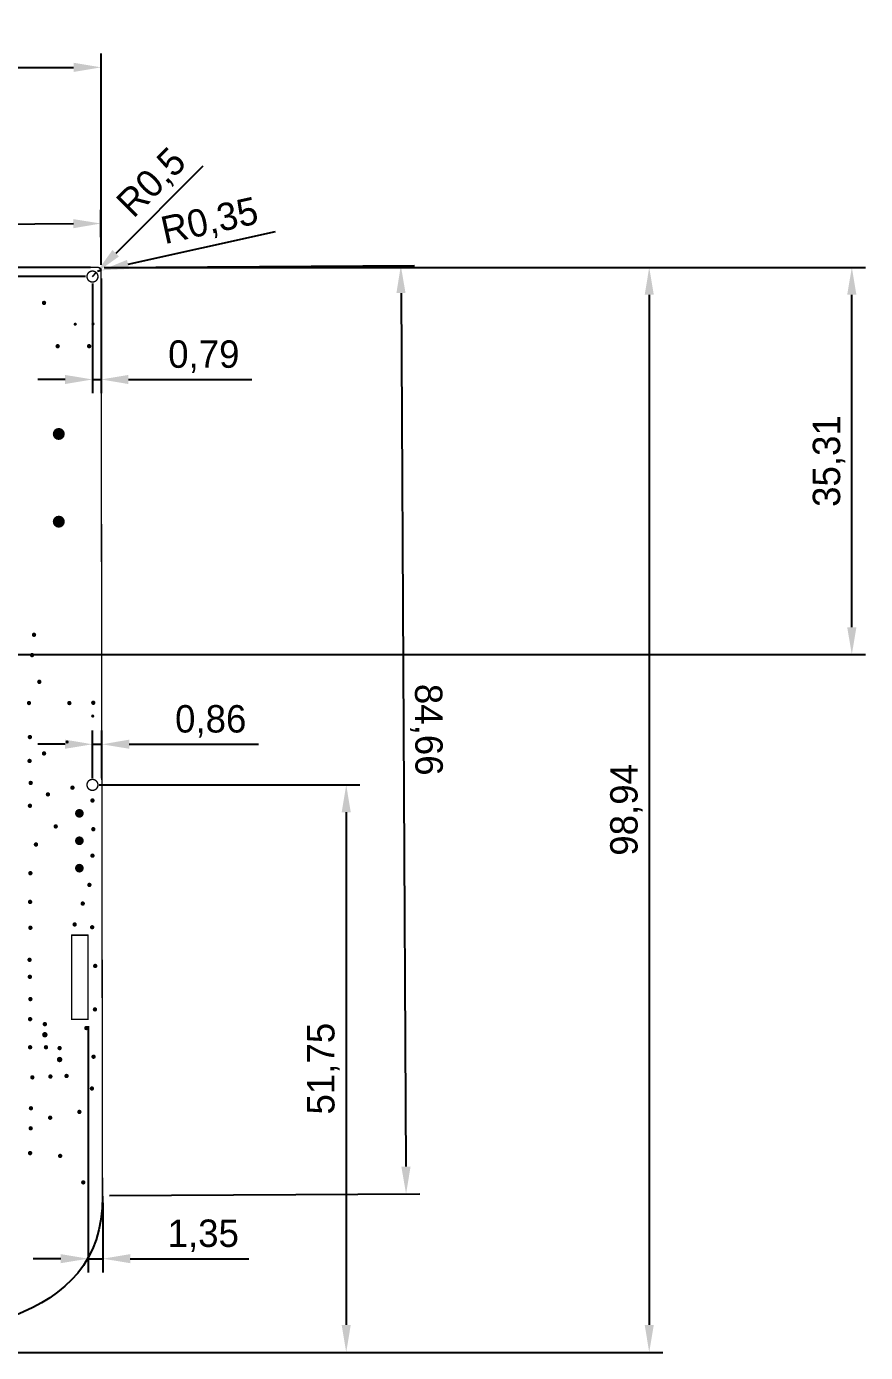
# Model space of a CAD drawing. Header units: millimetres. Extents: x -107 to 68, y 12 to 132.
# Drawn here: x -8.7 to 67.9, y 11.5 to 132.5 of the extents above; entities that cross this region are included whole.
import ezdxf

# ---------------------------------------------------------------- set-up
doc = ezdxf.new("R2010")
doc.units = ezdxf.units.MM
for name, color, linetype in [('KeepOutLayer', 6, 'Continuous'), ('PadHoleLayer', 156, 'Continuous'), ('ViaHoleLayer', 16, 'Continuous')]:
    doc.layers.add(name, color=color, linetype=linetype)
doc.dimstyles.new('ISO-25', dxfattribs={"dimtxt": 2.5, "dimasz": 2.5, "dimexe": 1.25, "dimexo": 0.625, "dimtad": 1, "dimtxsty": 'Standard', "dimcen": 2.5, "dimclrd": 3, "dimclre": 3, "dimclrt": 3, "dimadec": 0, "dimazin": 0, "dimtfac": 1, "dimtmove": 0, "dimatfit": 3, "dimfxl": 1, "dimarcsym": 0})

# ---------------------------------------------------------------- blocks, each defined once
blk = doc.blocks.new('SK3_3_B_11')
at = {"layer": 'PadHoleLayer'}
h = blk.add_hatch(color=156, dxfattribs=at)
edge = h.paths.add_edge_path()
edge.add_arc((-2.5, 0), 0.4, 0, 360)
h = blk.add_hatch(color=156, dxfattribs=at)
edge = h.paths.add_edge_path()
edge.add_arc((0, 0), 0.4, 0, 360)
h = blk.add_hatch(color=156, dxfattribs=at)
edge = h.paths.add_edge_path()
edge.add_arc((2.5, 0), 0.4, 0, 360)
blk = doc.blocks.new('TF_CKT01_009D_B_51')
at = {"layer": 'PadHoleLayer'}
h = blk.add_hatch(color=156, dxfattribs=at)
edge = h.paths.add_edge_path()
edge.add_arc((-4, -3.3), 0.55, 0, 360)
h = blk.add_hatch(color=156, dxfattribs=at)
edge = h.paths.add_edge_path()
edge.add_arc((4, -3.3), 0.55, 0, 360)
blk = doc.blocks.new('*D181')
at = {"color": 3, "lineweight": -2}
for p, q in [((-68.97, 110.28), (-69, 115.28)), ((-1.91, 110.73), (-1.94, 115.74)), ((-66.49, 114.05), (-4.43, 114.48))]:
    blk.add_line(p, q, dxfattribs=at)
at = {"color": 3}
for points in [[(-4.44, 114.89), (-4.43, 114.06), (-1.93, 114.49)], [(-66.5, 114.47), (-66.49, 113.63), (-68.99, 114.03)]]:
    blk.add_solid(points, dxfattribs=at)
at = {"layer": 'Defpoints', "color": 0}
for p in [(-1.93, 114.49), (-1.91, 110.11), (-68.96, 109.65)]:
    blk.add_point(p, dxfattribs=at)
at = {"color": 3, "insert": (-35.48, 116.35), "char_height": 2.5, "attachment_point": 5, "rotation": 0.3917}
blk.add_mtext('67,06', dxfattribs=at)
blk = doc.blocks.new('*D182')
at = {"color": 3, "lineweight": -2}
for p, q in [((-1.63, 110.49), (49.37, 110.49)), ((48.12, 107.99), (48.12, 14.05)), ((-34.79, 11.55), (49.37, 11.55))]:
    blk.add_line(p, q, dxfattribs=at)
at = {"color": 3}
for points in [[(47.71, 107.99), (48.54, 107.99), (48.12, 110.49)], [(47.71, 14.05), (48.54, 14.05), (48.12, 11.55)]]:
    blk.add_solid(points, dxfattribs=at)
at = {"layer": 'Defpoints', "color": 0}
for p in [(-2.26, 110.49), (-35.42, 11.55), (48.12, 11.55)]:
    blk.add_point(p, dxfattribs=at)
at = {"color": 3, "insert": (46.04, 61.02), "char_height": 2.5, "attachment_point": 5, "rotation": 90}
blk.add_mtext('98,94', dxfattribs=at)
blk = doc.blocks.new('*D183')
at = {"color": 3, "lineweight": -2}
for p, q in [((7.38, 119.73), (-0.57, 111.77)), ((-2.69, 109.65), (-2.34, 110.01))]:
    blk.add_line(p, q, dxfattribs=at)
at = {"color": 3}
blk.add_solid([(-0.87, 112.07), (-0.28, 111.48), (-2.34, 110.01)], dxfattribs=at)
at = {"layer": 'Defpoints', "color": 0}
for p in [(-2.69, 109.65), (-2.34, 110.01)]:
    blk.add_point(p, dxfattribs=at)
at = {"color": 3, "insert": (2.81, 118.11), "char_height": 2.5, "attachment_point": 5, "rotation": 45.0259}
blk.add_mtext('R0,5', dxfattribs=at)
blk = doc.blocks.new('*D184')
at = {"color": 3, "lineweight": -2}
for p, q in [((13.98, 113.74), (0.55, 110.76)), ((-2.23, 110.14), (-1.89, 110.22))]:
    blk.add_line(p, q, dxfattribs=at)
blk.add_arc((-2.23, 110.14), 0.347, 12.5309, 45.0001, dxfattribs=at)
at = {"color": 3}
blk.add_solid([(0.46, 111.17), (0.64, 110.35), (-1.89, 110.22)], dxfattribs=at)
at = {"layer": 'Defpoints', "color": 0}
for p in [(-2.23, 110.14), (-1.89, 110.22)]:
    blk.add_point(p, dxfattribs=at)
at = {"color": 3, "insert": (8.03, 114.56), "char_height": 2.5, "attachment_point": 5, "rotation": 12.5309}
blk.add_mtext('R0,35', dxfattribs=at)
blk = doc.blocks.new('*D185')
at = {"color": 3, "lineweight": -2}
for p, q in [((-2.69, 109.03), (-2.69, 99.02)), ((-1.91, 109.48), (-1.91, 99.02)), ((-5.19, 100.27), (-7.69, 100.27)), ((-2.69, 100.27), (-1.91, 100.27)), ((0.59, 100.27), (11.85, 100.27))]:
    blk.add_line(p, q, dxfattribs=at)
at = {"color": 3}
for points in [[(-5.19, 100.68), (-5.19, 99.85), (-2.69, 100.27)], [(0.59, 100.68), (0.59, 99.85), (-1.91, 100.27)]]:
    blk.add_solid(points, dxfattribs=at)
at = {"layer": 'Defpoints', "color": 0}
for p in [(-1.91, 110.11), (-2.69, 109.65), (-1.91, 100.27)]:
    blk.add_point(p, dxfattribs=at)
at = {"color": 3, "insert": (7.47, 102.35), "char_height": 2.5, "attachment_point": 5}
blk.add_mtext('0,79', dxfattribs=at)
blk = doc.blocks.new('*D186')
at = {"color": 3, "lineweight": -2}
for p, q in [((-11.7, 112.99), (-11.7, 124.24)), ((-2.88, 110.49), (-12.95, 110.49)), ((-11.7, 109.65), (-11.7, 110.49)), ((-3.32, 109.65), (-12.95, 109.65)), ((-11.7, 107.15), (-11.7, 104.65))]:
    blk.add_line(p, q, dxfattribs=at)
at = {"color": 3}
for points in [[(-12.12, 112.99), (-11.29, 112.99), (-11.7, 110.49)], [(-12.12, 107.15), (-11.29, 107.15), (-11.7, 109.65)]]:
    blk.add_solid(points, dxfattribs=at)
at = {"layer": 'Defpoints', "color": 0}
for p in [(-11.7, 110.49), (-2.26, 110.49), (-2.69, 109.65)]:
    blk.add_point(p, dxfattribs=at)
at = {"color": 3, "insert": (-13.79, 119.86), "char_height": 2.5, "attachment_point": 5, "rotation": 90}
blk.add_mtext('0,84', dxfattribs=at)
blk = doc.blocks.new('*D188')
at = {"color": 3, "lineweight": -2}
for p, q in [((-1.63, 110.49), (26.7, 110.65)), ((25.47, 108.15), (25.92, 28.49)), ((-1.15, 25.84), (27.18, 26))]:
    blk.add_line(p, q, dxfattribs=at)
at = {"color": 3}
for points in [[(25.88, 108.15), (25.05, 108.15), (25.45, 110.65)], [(26.34, 28.49), (25.5, 28.49), (25.93, 25.99)]]:
    blk.add_solid(points, dxfattribs=at)
at = {"layer": 'Defpoints', "color": 0}
for p in [(-2.26, 110.49), (-1.78, 25.83), (25.93, 25.99)]:
    blk.add_point(p, dxfattribs=at)
at = {"color": 3, "insert": (27.78, 68.33), "char_height": 2.5, "attachment_point": 5, "rotation": 270.3261}
blk.add_mtext('84,66', dxfattribs=at)
blk = doc.blocks.new('*D189')
at = {"color": 3, "lineweight": -2}
for p, q in [((-2.69, 63.92), (-2.69, 68.25)), ((-1.83, 63.92), (-1.83, 68.25)), ((-5.19, 67), (-7.69, 67)), ((-2.69, 67), (-1.83, 67)), ((0.67, 67), (12.47, 67))]:
    blk.add_line(p, q, dxfattribs=at)
at = {"color": 3}
for points in [[(-5.19, 67.42), (-5.19, 66.59), (-2.69, 67)], [(0.67, 67.42), (0.67, 66.59), (-1.83, 67)]]:
    blk.add_solid(points, dxfattribs=at)
at = {"layer": 'Defpoints', "color": 0}
for p in [(-1.83, 67), (-2.69, 63.3), (-1.83, 63.3)]:
    blk.add_point(p, dxfattribs=at)
at = {"color": 3, "insert": (8.1, 69.09), "char_height": 2.5, "attachment_point": 5}
blk.add_mtext('0,86', dxfattribs=at)
blk = doc.blocks.new('*D190')
at = {"color": 3, "lineweight": -2}
for p, q in [((-2.07, 63.3), (21.72, 63.3)), ((20.47, 60.8), (20.47, 14.05)), ((-34.79, 11.55), (21.72, 11.55))]:
    blk.add_line(p, q, dxfattribs=at)
at = {"color": 3}
for points in [[(20.05, 60.8), (20.88, 60.8), (20.47, 63.3)], [(20.05, 14.05), (20.88, 14.05), (20.47, 11.55)]]:
    blk.add_solid(points, dxfattribs=at)
at = {"layer": 'Defpoints', "color": 0}
for p in [(-2.69, 63.3), (-35.42, 11.55), (20.47, 11.55)]:
    blk.add_point(p, dxfattribs=at)
at = {"color": 3, "insert": (18.38, 37.42), "char_height": 2.5, "attachment_point": 5, "rotation": 90}
blk.add_mtext('51,75', dxfattribs=at)
blk = doc.blocks.new('*D193')
at = {"color": 3, "lineweight": -2}
for p, q in [((-3.09, 41.28), (-3.09, 18.84)), ((-1.74, 25.21), (-1.74, 18.84)), ((-5.59, 20.09), (-8.09, 20.09)), ((-3.09, 20.09), (-1.74, 20.09)), ((0.76, 20.09), (11.59, 20.09))]:
    blk.add_line(p, q, dxfattribs=at)
at = {"color": 3}
for points in [[(-5.59, 20.51), (-5.59, 19.68), (-3.09, 20.09)], [(0.76, 20.51), (0.76, 19.68), (-1.74, 20.09)]]:
    blk.add_solid(points, dxfattribs=at)
at = {"layer": 'Defpoints', "color": 0}
for p in [(-3.09, 41.91), (-1.74, 25.83), (-1.74, 20.09)]:
    blk.add_point(p, dxfattribs=at)
at = {"color": 3, "insert": (7.42, 22.18), "char_height": 2.5, "attachment_point": 5}
blk.add_mtext('1,35', dxfattribs=at)
blk = doc.blocks.new('*D215')
at = {"color": 3, "lineweight": -2}
for p, q in [((-1.6, 110.49), (67.86, 110.49)), ((66.61, 77.68), (66.61, 107.99)), ((-30.45, 75.18), (67.86, 75.18))]:
    blk.add_line(p, q, dxfattribs=at)
at = {"color": 3}
for points in [[(66.19, 107.99), (67.03, 107.99), (66.61, 110.49)], [(66.19, 77.68), (67.03, 77.68), (66.61, 75.18)]]:
    blk.add_solid(points, dxfattribs=at)
at = {"layer": 'Defpoints', "color": 0}
for p in [(-2.23, 110.49), (66.61, 110.49), (-31.07, 75.18)]:
    blk.add_point(p, dxfattribs=at)
at = {"color": 3, "insert": (64.53, 92.83), "char_height": 2.5, "attachment_point": 5, "rotation": 90}
blk.add_mtext('35,31', dxfattribs=at)
blk = doc.blocks.new('*D216')
at = {"color": 3, "lineweight": -2}
for p, q in [((-31.07, 75.8), (-31.07, 129.98)), ((-1.91, 110.73), (-1.91, 129.98)), ((-28.57, 128.73), (-4.41, 128.73))]:
    blk.add_line(p, q, dxfattribs=at)
at = {"color": 3}
for points in [[(-28.57, 129.15), (-28.57, 128.31), (-31.07, 128.73)], [(-4.41, 129.15), (-4.41, 128.31), (-1.91, 128.73)]]:
    blk.add_solid(points, dxfattribs=at)
at = {"layer": 'Defpoints', "color": 0}
for p in [(-1.91, 128.73), (-1.91, 110.11), (-31.07, 75.18)]:
    blk.add_point(p, dxfattribs=at)
at = {"color": 3, "insert": (-16.49, 130.81), "char_height": 2.5, "attachment_point": 5}
blk.add_mtext('29,17', dxfattribs=at)

msp = doc.modelspace()

# ---------------------------------------------------------------- hatches: boundary and pattern name
at = {"layer": 'ViaHoleLayer'}
h = msp.add_hatch(color=16, dxfattribs=at)
edge = h.paths.add_edge_path()
edge.add_arc((-7.113, 107.248), 0.2, 0, 360)
h = msp.add_hatch(color=16, dxfattribs=at)
edge = h.paths.add_edge_path()
edge.add_arc((-4.267, 105.308), 0.15, 0, 360)
h = msp.add_hatch(color=16, dxfattribs=at)
edge = h.paths.add_edge_path()
edge.add_arc((-2.642, 105.334), 0.15, 0, 360)
h = msp.add_hatch(color=16, dxfattribs=at)
edge = h.paths.add_edge_path()
edge.add_arc((-5.867, 103.302), 0.2, 0, 360)
h = msp.add_hatch(color=16, dxfattribs=at)
edge = h.paths.add_edge_path()
edge.add_arc((-2.997, 103.302), 0.2, 0, 360)
h = msp.add_hatch(color=16, dxfattribs=at)
edge = h.paths.add_edge_path()
edge.add_arc((-8.026, 76.987), 0.2, 0, 360)
h = msp.add_hatch(color=16, dxfattribs=at)
edge = h.paths.add_edge_path()
edge.add_arc((-8.204, 75.133), 0.2, 0, 360)
h = msp.add_hatch(color=16, dxfattribs=at)
edge = h.paths.add_edge_path()
edge.add_arc((-7.544, 72.695), 0.2, 0, 360)
h = msp.add_hatch(color=16, dxfattribs=at)
edge = h.paths.add_edge_path()
edge.add_arc((-8.484, 70.764), 0.2, 0, 360)
h = msp.add_hatch(color=16, dxfattribs=at)
edge = h.paths.add_edge_path()
edge.add_arc((-4.802, 70.761), 0.2, 0, 360)
h = msp.add_hatch(color=16, dxfattribs=at)
edge = h.paths.add_edge_path()
edge.add_arc((-2.617, 70.786), 0.2, 0, 360)
h = msp.add_hatch(color=16, dxfattribs=at)
edge = h.paths.add_edge_path()
edge.add_arc((-2.667, 69.571), 0.15, 0, 360)
h = msp.add_hatch(color=16, dxfattribs=at)
edge = h.paths.add_edge_path()
edge.add_arc((-8.401, 67.659), 0.2, 0, 360)
h = msp.add_hatch(color=16, dxfattribs=at)
edge = h.paths.add_edge_path()
edge.add_arc((-5.004, 67.208), 0.15, 0, 360)
h = msp.add_hatch(color=16, dxfattribs=at)
edge = h.paths.add_edge_path()
edge.add_arc((-8.433, 65.481), 0.2, 0, 360)
h = msp.add_hatch(color=16, dxfattribs=at)
edge = h.paths.add_edge_path()
edge.add_arc((-7.112, 66.167), 0.2, 0, 360)
h = msp.add_hatch(color=16, dxfattribs=at)
edge = h.paths.add_edge_path()
edge.add_arc((-8.331, 63.475), 0.2, 0, 360)
h = msp.add_hatch(color=16, dxfattribs=at)
edge = h.paths.add_edge_path()
edge.add_arc((-4.521, 63.043), 0.2, 0, 360)
h = msp.add_hatch(color=16, dxfattribs=at)
edge = h.paths.add_edge_path()
edge.add_arc((-6.756, 62.433), 0.2, 0, 360)
h = msp.add_hatch(color=16, dxfattribs=at)
edge = h.paths.add_edge_path()
edge.add_arc((-2.692, 61.874), 0.2, 0, 360)
h = msp.add_hatch(color=16, dxfattribs=at)
edge = h.paths.add_edge_path()
edge.add_arc((-8.401, 61.392), 0.2, 0, 360)
h = msp.add_hatch(color=16, dxfattribs=at)
edge = h.paths.add_edge_path()
edge.add_arc((-6.045, 59.512), 0.2, 0, 360)
h = msp.add_hatch(color=16, dxfattribs=at)
edge = h.paths.add_edge_path()
edge.add_arc((-2.616, 59.258), 0.2, 0, 360)
h = msp.add_hatch(color=16, dxfattribs=at)
edge = h.paths.add_edge_path()
edge.add_arc((-7.849, 57.861), 0.2, 0, 360)
h = msp.add_hatch(color=16, dxfattribs=at)
edge = h.paths.add_edge_path()
edge.add_arc((-2.692, 56.845), 0.2, 0, 360)
h = msp.add_hatch(color=16, dxfattribs=at)
edge = h.paths.add_edge_path()
edge.add_arc((-8.357, 55.245), 0.2, 0, 360)
h = msp.add_hatch(color=16, dxfattribs=at)
edge = h.paths.add_edge_path()
edge.add_arc((-2.972, 54.178), 0.2, 0, 360)
h = msp.add_hatch(color=16, dxfattribs=at)
edge = h.paths.add_edge_path()
edge.add_arc((-8.382, 52.629), 0.2, 0, 360)
h = msp.add_hatch(color=16, dxfattribs=at)
edge = h.paths.add_edge_path()
edge.add_arc((-3.581, 52.476), 0.2, 0, 360)
h = msp.add_hatch(color=16, dxfattribs=at)
edge = h.paths.add_edge_path()
edge.add_arc((-8.357, 50.267), 0.2, 0, 360)
h = msp.add_hatch(color=16, dxfattribs=at)
edge = h.paths.add_edge_path()
edge.add_arc((-4.318, 50.571), 0.2, 0, 360)
h = msp.add_hatch(color=16, dxfattribs=at)
edge = h.paths.add_edge_path()
edge.add_arc((-2.718, 50.317), 0.2, 0, 360)
h = msp.add_hatch(color=16, dxfattribs=at)
edge = h.paths.add_edge_path()
edge.add_arc((-8.433, 47.346), 0.2, 0, 360)
h = msp.add_hatch(color=16, dxfattribs=at)
edge = h.paths.add_edge_path()
edge.add_arc((-8.407, 45.796), 0.2, 0, 360)
h = msp.add_hatch(color=16, dxfattribs=at)
edge = h.paths.add_edge_path()
edge.add_arc((-2.438, 46.787), 0.2, 0, 360)
h = msp.add_hatch(color=16, dxfattribs=at)
edge = h.paths.add_edge_path()
edge.add_arc((-8.357, 43.764), 0.2, 0, 360)
h = msp.add_hatch(color=16, dxfattribs=at)
edge = h.paths.add_edge_path()
edge.add_arc((-2.464, 42.824), 0.2, 0, 360)
h = msp.add_hatch(color=16, dxfattribs=at)
edge = h.paths.add_edge_path()
edge.add_arc((-8.382, 41.935), 0.2, 0, 360)
h = msp.add_hatch(color=16, dxfattribs=at)
edge = h.paths.add_edge_path()
edge.add_arc((-7.036, 41.478), 0.2, 0, 360)
h = msp.add_hatch(color=16, dxfattribs=at)
edge = h.paths.add_edge_path()
edge.add_arc((-3.251, 41.123), 0.2, 0, 360)
h = msp.add_hatch(color=16, dxfattribs=at)
edge = h.paths.add_edge_path()
edge.add_arc((-7.036, 40.513), 0.25, 0, 360)
h = msp.add_hatch(color=16, dxfattribs=at)
edge = h.paths.add_edge_path()
edge.add_arc((-8.382, 39.37), 0.2, 0, 360)
h = msp.add_hatch(color=16, dxfattribs=at)
edge = h.paths.add_edge_path()
edge.add_arc((-6.934, 39.37), 0.2, 0, 360)
h = msp.add_hatch(color=16, dxfattribs=at)
edge = h.paths.add_edge_path()
edge.add_arc((-5.69, 39.294), 0.2, 0, 360)
h = msp.add_hatch(color=16, dxfattribs=at)
edge = h.paths.add_edge_path()
edge.add_arc((-2.591, 38.506), 0.2, 0, 360)
h = msp.add_hatch(color=16, dxfattribs=at)
edge = h.paths.add_edge_path()
edge.add_arc((-5.69, 38.252), 0.25, 0, 360)
h = msp.add_hatch(color=16, dxfattribs=at)
edge = h.paths.add_edge_path()
edge.add_arc((-8.179, 36.627), 0.2, 0, 360)
h = msp.add_hatch(color=16, dxfattribs=at)
edge = h.paths.add_edge_path()
edge.add_arc((-6.528, 36.703), 0.2, 0, 360)
h = msp.add_hatch(color=16, dxfattribs=at)
edge = h.paths.add_edge_path()
edge.add_arc((-5.055, 36.754), 0.2, 0, 360)
h = msp.add_hatch(color=16, dxfattribs=at)
edge = h.paths.add_edge_path()
edge.add_arc((-2.743, 35.611), 0.2, 0, 360)
h = msp.add_hatch(color=16, dxfattribs=at)
edge = h.paths.add_edge_path()
edge.add_arc((-8.306, 33.807), 0.2, 0, 360)
h = msp.add_hatch(color=16, dxfattribs=at)
edge = h.paths.add_edge_path()
edge.add_arc((-6.553, 32.944), 0.2, 0, 360)
h = msp.add_hatch(color=16, dxfattribs=at)
edge = h.paths.add_edge_path()
edge.add_arc((-3.886, 33.477), 0.2, 0, 360)
h = msp.add_hatch(color=16, dxfattribs=at)
edge = h.paths.add_edge_path()
edge.add_arc((-8.331, 31.979), 0.2, 0, 360)
h = msp.add_hatch(color=16, dxfattribs=at)
edge = h.paths.add_edge_path()
edge.add_arc((-8.382, 29.718), 0.2, 0, 360)
h = msp.add_hatch(color=16, dxfattribs=at)
edge = h.paths.add_edge_path()
edge.add_arc((-5.639, 29.464), 0.2, 0, 360)
h = msp.add_hatch(color=16, dxfattribs=at)
edge = h.paths.add_edge_path()
edge.add_arc((-3.531, 27.051), 0.2, 0, 360)

# ---------------------------------------------------------------- linework, layer by layer
at = {"color": 6, "linetype": 'Continuous'}
msp.add_open_spline([(-1.774, 25.797), (-1.765, 19.758), (-9.643, 12.739), (-36.487, 10.731), (-64.399, 12.925), (-68.968, 21.676), (-68.968, 25.823)], degree=3, knots=[0, 0, 0, 0, 0.212877, 0.502477, 0.8542979, 1, 1, 1, 1], dxfattribs=at)
at = {"layer": 'KeepOutLayer'}
for points, const_width in [([(-68.441, 110.49), (-2.226, 110.49)], 0.125), ([(-1.905, 109.474), (-1.905, 110.204)], 0.127), ([(-1.905, 110.109), (-1.776, 25.832)], 0.127), ([(-4.592, 41.91), (-4.592, 49.596)], 0.127), ([(-4.592, 49.596), (-3.092, 49.596)], 0.127), ([(-3.092, 41.91), (-3.092, 49.596)], 0.127), ([(-4.592, 41.91), (-3.092, 41.91)], 0.127)]:
    msp.add_lwpolyline(points, dxfattribs=dict(at, const_width=const_width))
for points, const_width in [([(-2.192, 109.652, 1), (-3.192, 109.652, 1)], 0.127), ([(-2.258, 110.49, 1), (-2.195, 110.49, 1)], 0.0635), ([(-2.258, 110.49, 1), (-2.195, 110.49, 1)], 0.0625), ([(-2.013, 110.388, 1), (-1.949, 110.388, 1)], 0.0635), ([(-2.013, 110.388, 1), (-1.949, 110.388, 1)], 0.0635), ([(-1.937, 110.204, 1), (-1.873, 110.204, 1)], 0.0635), ([(-1.937, 110.204, 1), (-1.873, 110.204, 1)], 0.0635), ([(-1.937, 110.109, 1), (-1.873, 110.109, 1)], 0.0635), ([(-3.224, 109.652, 1), (-3.161, 109.652, 1)], 0.0635), ([(-2.224, 109.652, 1), (-2.161, 109.652, 1)], 0.0635), ([(-1.937, 109.474, 1), (-1.873, 109.474, 1)], 0.0635), ([(-2.192, 63.297, 1), (-3.192, 63.297, 1)], 0.127), ([(-3.224, 63.297, 1), (-3.161, 63.297, 1)], 0.0635), ([(-2.224, 63.297, 1), (-2.161, 63.297, 1)], 0.0635), ([(-4.624, 49.596, 1), (-4.56, 49.596, 1)], 0.0635), ([(-4.624, 49.596, 1), (-4.56, 49.596, 1)], 0.0635), ([(-3.124, 49.596, 1), (-3.06, 49.596, 1)], 0.0635), ([(-3.124, 49.596, 1), (-3.06, 49.596, 1)], 0.0635), ([(-4.624, 41.91, 1), (-4.56, 41.91, 1)], 0.0635), ([(-4.624, 41.91, 1), (-4.56, 41.91, 1)], 0.0635), ([(-3.124, 41.91, 1), (-3.06, 41.91, 1)], 0.0635), ([(-3.124, 41.91, 1), (-3.06, 41.91, 1)], 0.0635), ([(-1.808, 25.832, 1), (-1.745, 25.832, 1)], 0.0635)]:
    msp.add_lwpolyline(points, format="xyb", close=True, dxfattribs=dict(at, const_width=const_width))
at = {"layer": 'KeepOutLayer', "const_width": 0.127}
for points in [[(-2.226, 110.49, -0.1989124), (-1.981, 110.388)], [(-1.981, 110.388, -0.1989124), (-1.905, 110.204)]]:
    msp.add_lwpolyline(points, format="xyb", dxfattribs=at)

# ---------------------------------------------------------------- block references
for name, p, rotation in [('TF_CKT01_009D_B_51', (-2.466, 91.3), 270), ('SK3_3_B_11', (-3.886, 58.202), 90)]:
    msp.add_blockref(name, p, dxfattribs=dict(rotation=rotation))

# ---------------------------------------------------------------- dimensions: what is measured, and where the dimension line sits
for base, p1, p2, picture, middle in [((-1.905, 128.73), (-31.072, 75.175), (-1.905, 110.109), '*D216', (-16.489, 130.813)), ((-1.905, 100.268), (-2.692, 109.652), (-1.905, 110.109), '*D185', (7.47, 102.351)), ((-1.745, 20.094), (-3.092, 41.91), (-1.745, 25.832), '*D193', (7.422, 22.178))]:
    dim = msp.add_linear_dim(base=base, p1=p1, p2=p2, dimstyle='ISO-25')
    dim.commit()
    dim.dimension.update_dxf_attribs({"geometry": picture, "text_midpoint": middle})
for base, p1, p2, picture, middle in [((-11.702, 110.49), (-2.692, 109.652), (-2.258, 110.49), '*D186', (-13.786, 119.865)), ((48.122, 11.549), (-2.258, 110.49), (-35.419, 11.549), '*D182', (46.039, 61.02)), ((66.6094, 110.49), (-31.0723, 75.1753), (-2.2265, 110.49), '*D215', (64.5261, 92.8327)), ((20.468, 11.549), (-2.692, 63.297), (-35.419, 11.549), '*D190', (18.384, 37.423))]:
    dim = msp.add_linear_dim(base=base, p1=p1, p2=p2, angle=90, dimstyle='ISO-25')
    dim.commit()
    dim.dimension.update_dxf_attribs({"geometry": picture, "text_midpoint": middle})
for center, mpoint, picture, middle in [((-2.692, 109.652), (-2.339, 110.006), '*D183', (2.813, 118.11)), ((-2.226, 110.143), (-1.888, 110.218), '*D184', (8.032, 114.557))]:
    dim = msp.add_radius_dim(center=center, mpoint=mpoint, dimstyle='ISO-25')
    dim.commit()
    dim.dimension.update_dxf_attribs({"geometry": picture, "text_midpoint": middle})
for p1, p2, distance, picture, middle in [((-68.962, 109.651), (-1.905, 110.109), 4.384, '*D181', (-35.478, 116.347)), ((-2.258, 110.49), (-1.776, 25.832), 27.71, '*D188', (27.775, 68.33))]:
    dim = msp.add_aligned_dim(p1=p1, p2=p2, distance=distance, dimstyle='ISO-25')
    dim.commit()
    dim.dimension.update_dxf_attribs({"geometry": picture, "text_midpoint": middle})
dim = msp.add_linear_dim(base=(-1.834, 67.004), p1=(-2.692, 63.297), p2=(-1.834, 63.297), dimstyle='ISO-25')
dim.commit()
dim.dimension.update_dxf_attribs({"geometry": '*D189', "text_midpoint": (8.1, 67.004), "dimtype": 160})

doc.saveas('drawing.dxf')
